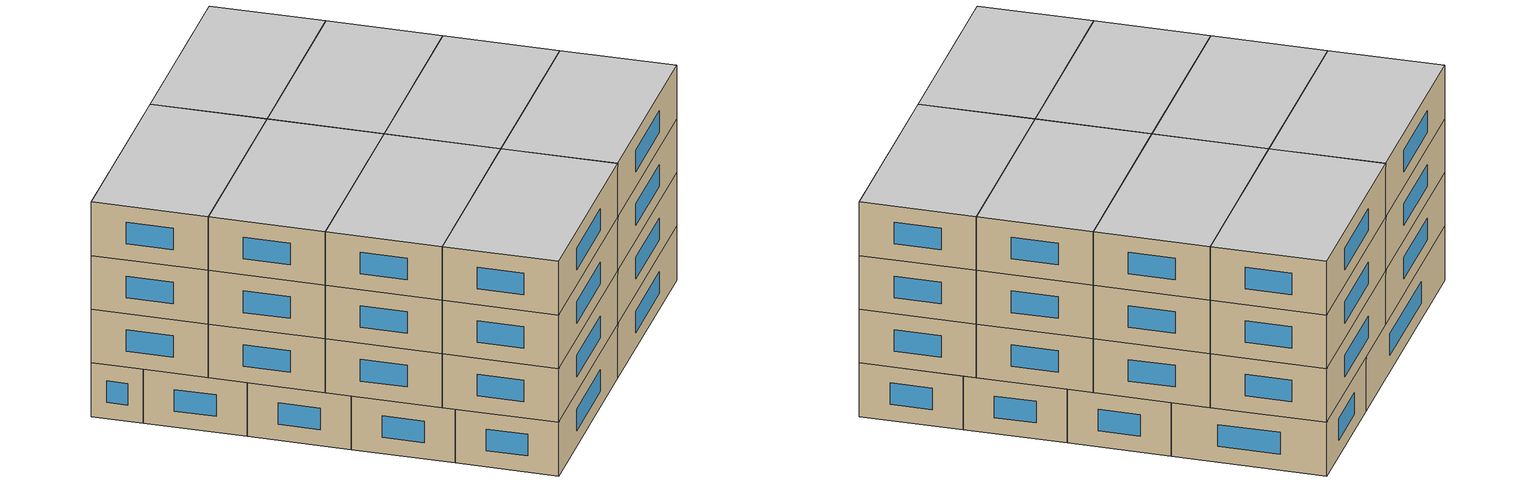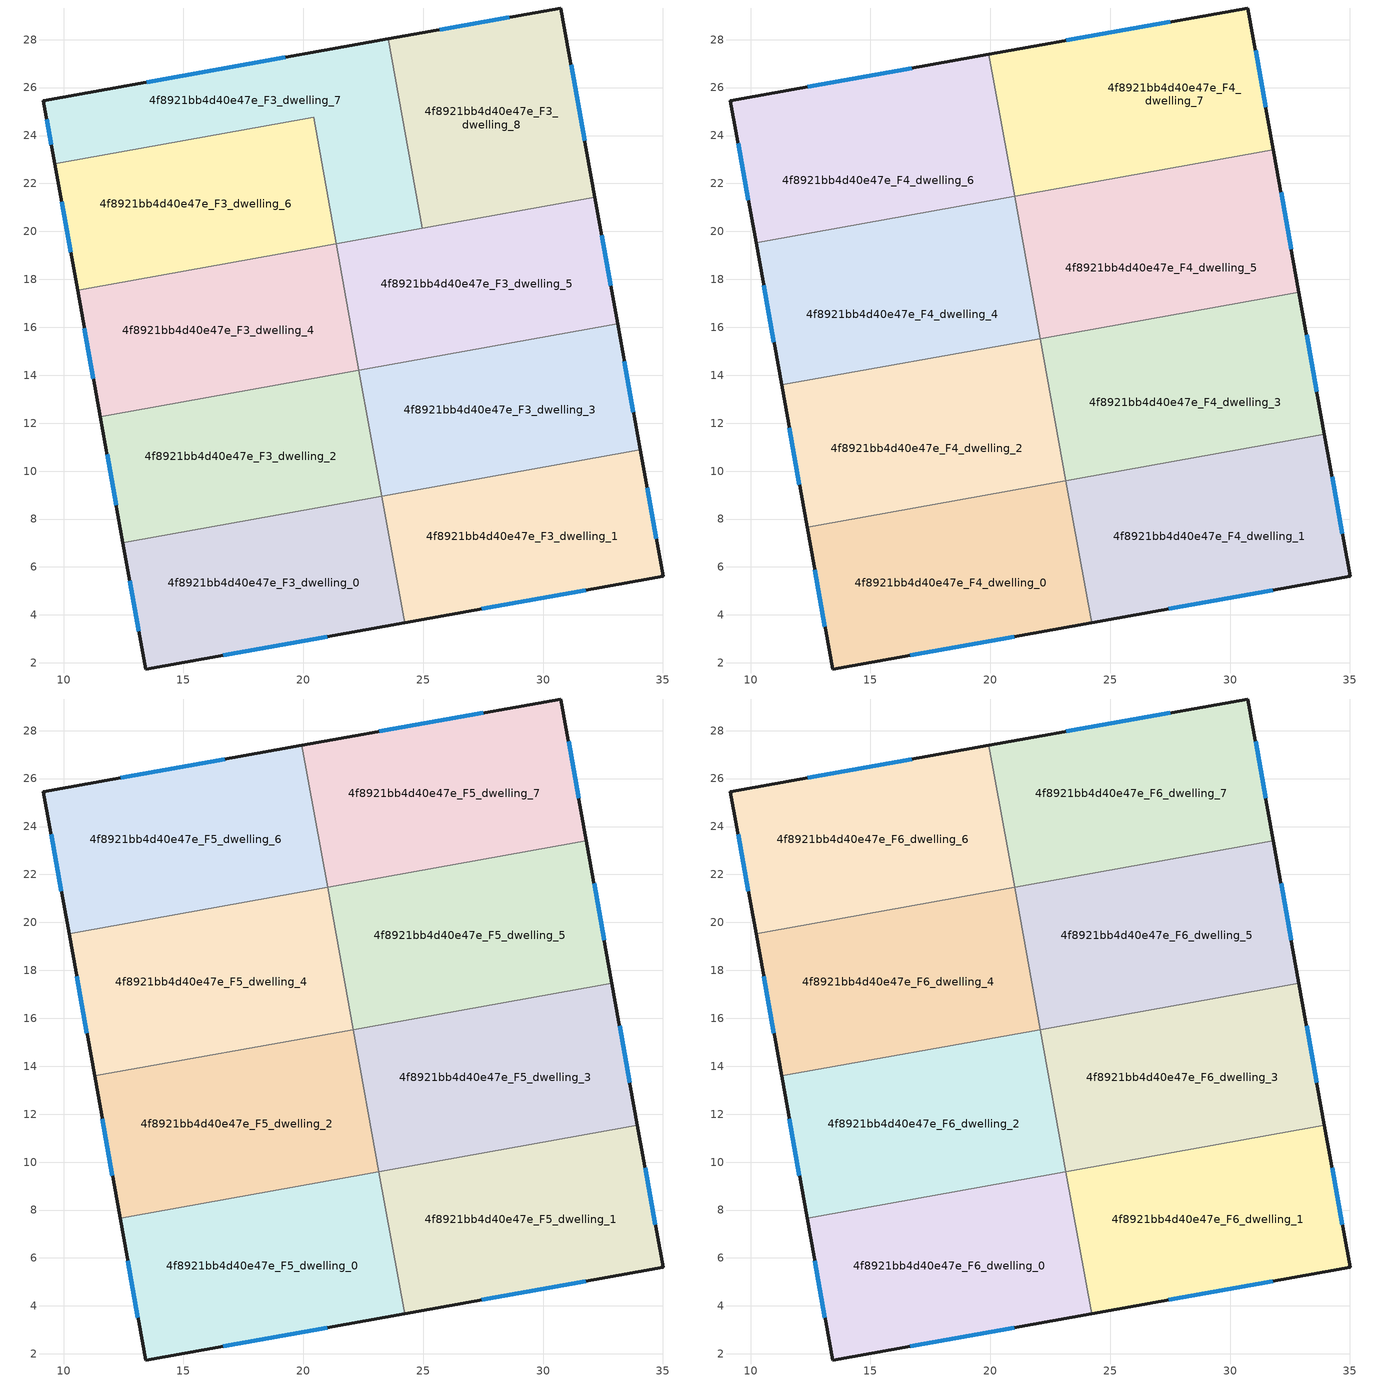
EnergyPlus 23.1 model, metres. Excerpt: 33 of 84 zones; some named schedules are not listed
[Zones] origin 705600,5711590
4f8921bb4d40e47e_F3_dwelling_0
 floor to 4f8921bb4d40e47e_F2_dwelling_0 (EU_floor_Construction): 23.28,8.95 24.22,3.68 13.42,1.75 12.48,7.01 z9
 wall outside (EU_wall_Construction): 12.48,7.01 13.42,1.75 24.22,3.68 z9:12
 wall to 4f8921bb4d40e47e_F3_dwelling_1 (EU_wall_Construction): 24.22,3.68 23.28,8.95 z9:12
 wall to 4f8921bb4d40e47e_F3_dwelling_2 (EU_wall_Construction): 23.27,8.94 12.48,7.01 z9:12
 window (EU_Window_Construction): 16.66,2.32 20.99,3.1 / 12.76,5.43 13.14,3.32 z9.9:11.1
4f8921bb4d40e47e_F3_dwelling_1
 floor to 4f8921bb4d40e47e_F2_dwelling_1 (EU_floor_Construction): 34.06,10.88 35.01,5.6 24.22,3.68 23.28,8.95 z9
 wall outside (EU_wall_Construction): 24.22,3.68 35.01,5.6 34.06,10.88 z9:12
 wall to 4f8921bb4d40e47e_F3_dwelling_3 (EU_wall_Construction): 34.06,10.88 23.28,8.95 z9:12
 window (EU_Window_Construction): 27.45,4.25 31.78,5.03 / 34.72,7.18 34.34,9.3 z9.9:11.1
4f8921bb4d40e47e_F3_dwelling_2
 floor to 4f8921bb4d40e47e_F2_dwelling_2 (EU_floor_Construction): 22.32,14.21 23.27,8.94 12.48,7.01 11.53,12.28 z9
 wall outside (EU_wall_Construction): 11.53,12.28 12.48,7.01 z9:12
 wall to 4f8921bb4d40e47e_F3_dwelling_4 (EU_wall_Construction): 22.32,14.21 11.53,12.28 z9:12
 wall to 4f8921bb4d40e47e_F3_dwelling_3 (EU_wall_Construction): 23.27,8.94 22.32,14.21 z9:12
 window (EU_Window_Construction): 11.81,10.7 12.19,8.58 z9.9:11.1
 ceiling adiabatic (EU_roof_Construction): 23.27,8.94 23.15,9.6 12.36,7.67 12.48,7.01 z12
4f8921bb4d40e47e_F3_dwelling_3
 floor to 4f8921bb4d40e47e_F2_dwelling_3 (EU_floor_Construction): 33.11,16.15 34.06,10.88 23.27,8.94 22.32,14.21 z9
 wall outside (EU_wall_Construction): 34.06,10.88 33.11,16.15 z9:12
 wall to 4f8921bb4d40e47e_F3_dwelling_5 (EU_wall_Construction): 33.11,16.15 22.32,14.21 z9:12
 window (EU_Window_Construction): 33.77,12.46 33.39,14.58 z9.9:11.1
 ceiling adiabatic (EU_roof_Construction): 34.06,10.88 33.11,16.15 22.32,14.21 23.27,8.94 z12
4f8921bb4d40e47e_F3_dwelling_4
 floor to 4f8921bb4d40e47e_F2_dwelling_4 (EU_floor_Construction): 21.37,19.49 22.32,14.21 11.53,12.28 10.58,17.55 z9
 wall outside (EU_wall_Construction): 10.58,17.55 11.53,12.28 z9:12
 wall to 4f8921bb4d40e47e_F3_dwelling_6 (EU_wall_Construction): 21.37,19.49 10.58,17.55 z9:12
 wall to 4f8921bb4d40e47e_F3_dwelling_5 (EU_wall_Construction): 22.32,14.21 21.37,19.49 z9:12
 window (EU_Window_Construction): 10.87,15.97 11.25,13.85 z9.9:11.1
 ceiling adiabatic (EU_roof_Construction): 22.08,15.53 21.37,19.48 10.58,17.55 11.29,13.59 z12
4f8921bb4d40e47e_F3_dwelling_5
 floor to 4f8921bb4d40e47e_F2_dwelling_5 (EU_floor_Construction): 32.16,21.42 33.11,16.15 22.32,14.21 21.37,19.49 z9
 wall outside (EU_wall_Construction): 33.11,16.15 32.16,21.42 z9:12
 wall to 4f8921bb4d40e47e_F3_dwelling_8 (EU_wall_Construction): 32.16,21.42 24.96,20.13 z9:12
 wall to 4f8921bb4d40e47e_F3_dwelling_7 (EU_wall_Construction): 24.96,20.13 21.37,19.49 z9:12
 window (EU_Window_Construction): 32.83,17.73 32.45,19.85 z9.9:11.1
4f8921bb4d40e47e_F3_dwelling_6
 floor to 4f8921bb4d40e47e_F2_dwelling_6 (EU_floor_Construction): 20.43,24.75 21.37,19.49 10.58,17.55 9.64,22.82 z9
 wall outside (EU_wall_Construction): 9.64,22.82 10.58,17.55 z9:12
 wall to 4f8921bb4d40e47e_F3_dwelling_7 (EU_wall_Construction): 21.37,19.49 20.43,24.75 9.64,22.82 z9:12
 window (EU_Window_Construction): 9.92,21.24 10.3,19.12 z9.9:11.1
4f8921bb4d40e47e_F3_dwelling_7
 floor to 4f8921bb4d40e47e_F2_dwelling_7 (EU_floor_Construction): 23.55,28.03 24.96,20.13 21.37,19.49 20.43,24.75 9.64,22.82 9.16,25.46 z9
 wall outside (EU_wall_Construction): 23.55,28.03 9.16,25.46 9.64,22.82 z9:12
 wall to 4f8921bb4d40e47e_F3_dwelling_8 (EU_wall_Construction): 24.96,20.13 23.55,28.03 z9:12
 window (EU_Window_Construction): 9.3,24.67 9.49,23.61 / 19.24,27.26 13.47,26.23 z9.9:11.1
4f8921bb4d40e47e_F3_dwelling_8
 floor to 4f8921bb4d40e47e_F2_dwelling_8 (EU_floor_Construction): 30.74,29.32 32.16,21.42 24.96,20.13 23.55,28.03 z9
 wall outside (EU_wall_Construction): 32.16,21.42 30.74,29.32 23.55,28.03 z9:12
 window (EU_Window_Construction): 28.59,28.93 25.7,28.42 / 31.74,23.79 31.17,26.96 z9.9:11.1
 ceiling adiabatic (EU_roof_Construction): 31.81,23.4 30.74,29.32 23.55,28.03 24.61,22.11 z12
4f8921bb4d40e47e_F4_dwelling_0
 floor to 4f8921bb4d40e47e_F3_dwelling_0 (EU_floor_Construction): 23.27,8.95 24.22,3.68 13.42,1.75 12.48,7.01 z12
 floor adiabatic (EU_floor_Construction): 23.16,9.61 23.27,8.95 12.48,7.01 13.42,1.75 12.36,7.67 z12
 wall outside (EU_wall_Construction): 12.36,7.67 13.42,1.75 24.22,3.68 z12:15
 wall to 4f8921bb4d40e47e_F4_dwelling_1 (EU_wall_Construction): 24.22,3.68 23.16,9.61 z12:15
 wall to 4f8921bb4d40e47e_F4_dwelling_2 (EU_wall_Construction): 23.15,9.6 12.36,7.67 z12:15
 window (EU_Window_Construction): 16.66,2.32 20.99,3.1 / 12.68,5.89 13.1,3.52 z12.9:14.1
4f8921bb4d40e47e_F4_dwelling_1
 floor to 4f8921bb4d40e47e_F3_dwelling_1 (EU_floor_Construction): 34.06,10.88 35.01,5.6 24.22,3.68 23.28,8.95 z12
 floor adiabatic (EU_floor_Construction): 33.94,11.54 34.06,10.88 23.27,8.95 23.16,9.61 z12
 wall outside (EU_wall_Construction): 24.22,3.68 35.01,5.6 33.94,11.54 z12:15
 wall to 4f8921bb4d40e47e_F4_dwelling_3 (EU_wall_Construction): 33.94,11.54 23.16,9.61 z12:15
 window (EU_Window_Construction): 27.45,4.25 31.78,5.03 / 34.69,7.38 34.26,9.76 z12.9:14.1
4f8921bb4d40e47e_F4_dwelling_2
 floor to 4f8921bb4d40e47e_F3_dwelling_2 (EU_floor_Construction): 22.32,14.21 23.15,9.6 12.36,7.67 11.53,12.28 z12
 floor to 4f8921bb4d40e47e_F3_dwelling_4 (EU_floor_Construction): 22.08,15.53 22.32,14.21 11.53,12.28 11.29,13.59 z12
 wall outside (EU_wall_Construction): 11.29,13.59 12.36,7.67 z12:15
 wall to 4f8921bb4d40e47e_F4_dwelling_4 (EU_wall_Construction): 22.08,15.53 11.29,13.59 z12:15
 wall to 4f8921bb4d40e47e_F4_dwelling_3 (EU_wall_Construction): 23.15,9.6 22.08,15.53 z12:15
 window (EU_Window_Construction): 11.61,11.82 12.04,9.44 z12.9:14.1
4f8921bb4d40e47e_F4_dwelling_3
 floor adiabatic (EU_floor_Construction): 33.11,16.15 33.94,11.54 23.15,9.6 22.32,14.21 z12
 floor to 4f8921bb4d40e47e_F3_dwelling_5 (EU_floor_Construction): 32.87,17.47 33.11,16.15 22.32,14.21 22.08,15.53 z12
 wall outside (EU_wall_Construction): 33.94,11.54 32.87,17.47 z12:15
 wall to 4f8921bb4d40e47e_F4_dwelling_5 (EU_wall_Construction): 32.87,17.47 22.08,15.53 z12:15
 window (EU_Window_Construction): 33.62,13.32 33.19,15.7 z12.9:14.1
4f8921bb4d40e47e_F4_dwelling_4
 floor to 4f8921bb4d40e47e_F3_dwelling_6 (EU_floor_Construction): 21.01,21.46 21.37,19.52 21.37,19.48 10.58,17.55 10.23,19.52 z12
 floor adiabatic (EU_floor_Construction): 21.37,19.48 22.08,15.53 11.29,13.59 10.58,17.55 z12
 wall outside (EU_wall_Construction): 10.23,19.52 11.29,13.59 z12:15
 wall to 4f8921bb4d40e47e_F4_dwelling_5 (EU_wall_Construction): 22.08,15.53 21.02,21.46 z12:15
 wall to 4f8921bb4d40e47e_F4_dwelling_6 (EU_wall_Construction): 21.01,21.46 10.23,19.52 z12:15
 window (EU_Window_Construction): 10.55,17.75 10.97,15.37 z12.9:14.1
4f8921bb4d40e47e_F4_dwelling_5
 floor to 4f8921bb4d40e47e_F3_dwelling_5 (EU_floor_Construction): 32.16,21.42 32.87,17.47 22.08,15.53 21.37,19.49 z12
 floor to 4f8921bb4d40e47e_F3_dwelling_7 (EU_floor_Construction): 24.61,22.11 24.96,20.13 21.37,19.49 21.02,21.46 z12
 floor to 4f8921bb4d40e47e_F3_dwelling_8 (EU_floor_Construction): 31.81,23.4 32.16,21.42 24.96,20.13 24.61,22.11 z12
 wall outside (EU_wall_Construction): 32.87,17.47 31.81,23.4 z12:15
 wall to 4f8921bb4d40e47e_F4_dwelling_7 (EU_wall_Construction): 31.81,23.4 21.02,21.46 z12:15
 window (EU_Window_Construction): 32.55,19.25 32.13,21.62 z12.9:14.1
4f8921bb4d40e47e_F4_dwelling_6
 floor to 4f8921bb4d40e47e_F3_dwelling_6 (EU_floor_Construction): 20.42,24.75 21.01,21.46 10.23,19.52 9.64,22.82 z12
 floor to 4f8921bb4d40e47e_F3_dwelling_7 (EU_floor_Construction): 19.94,27.39 20.42,24.75 9.64,22.82 9.16,25.46 z12
 wall outside (EU_wall_Construction): 19.94,27.39 9.16,25.46 10.23,19.52 z12:15
 wall to 4f8921bb4d40e47e_F4_dwelling_7 (EU_wall_Construction): 21.01,21.46 19.94,27.39 z12:15
 window (EU_Window_Construction): 16.72,26.81 12.39,26.04 / 9.48,23.68 9.91,21.3 z12.9:14.1
4f8921bb4d40e47e_F4_dwelling_7
 floor outside (EU_floor_Construction): 19.94,27.39 21.02,21.46 20.42,24.75 z12
 floor to 4f8921bb4d40e47e_F3_dwelling_7 (EU_floor_Construction): 23.55,28.03 24.61,22.11 21.02,21.46 20.42,24.75 19.94,27.39 z12
 floor adiabatic (EU_floor_Construction): 30.74,29.32 31.81,23.4 24.61,22.11 23.55,28.03 z12
 wall outside (EU_wall_Construction): 31.81,23.4 30.74,29.32 19.94,27.39 z12:15
 window (EU_Window_Construction): 27.51,28.74 23.18,27.97 / 31.49,25.17 31.06,27.55 z12.9:14.1
4f8921bb4d40e47e_F5_dwelling_0
 floor to 4f8921bb4d40e47e_F4_dwelling_0 (EU_floor_Construction): 23.16,9.61 24.22,3.68 13.42,1.75 12.36,7.67 z15
 wall outside (EU_wall_Construction): 12.36,7.67 13.42,1.75 24.22,3.68 z15:18
 wall to 4f8921bb4d40e47e_F5_dwelling_1 (EU_wall_Construction): 24.22,3.68 23.16,9.61 z15:18
 wall to 4f8921bb4d40e47e_F5_dwelling_2 (EU_wall_Construction): 23.15,9.6 12.36,7.67 z15:18
 window (EU_Window_Construction): 16.66,2.32 20.99,3.1 / 12.68,5.89 13.1,3.52 z15.9:17.1
4f8921bb4d40e47e_F5_dwelling_1
 floor to 4f8921bb4d40e47e_F4_dwelling_1 (EU_floor_Construction): 33.94,11.54 35.01,5.6 24.22,3.68 23.16,9.61 z15
 wall outside (EU_wall_Construction): 24.22,3.68 35.01,5.6 33.94,11.54 z15:18
 wall to 4f8921bb4d40e47e_F5_dwelling_3 (EU_wall_Construction): 33.94,11.54 23.16,9.61 z15:18
 window (EU_Window_Construction): 27.45,4.25 31.78,5.03 / 34.69,7.38 34.26,9.76 z15.9:17.1
4f8921bb4d40e47e_F5_dwelling_2
 floor to 4f8921bb4d40e47e_F4_dwelling_2 (EU_floor_Construction): 22.08,15.53 23.15,9.6 12.36,7.67 11.29,13.59 z15
 wall outside (EU_wall_Construction): 11.29,13.59 12.36,7.67 z15:18
 wall to 4f8921bb4d40e47e_F5_dwelling_4 (EU_wall_Construction): 22.08,15.53 11.29,13.59 z15:18
 wall to 4f8921bb4d40e47e_F5_dwelling_3 (EU_wall_Construction): 23.15,9.6 22.08,15.53 z15:18
 window (EU_Window_Construction): 11.61,11.82 12.04,9.44 z15.9:17.1
4f8921bb4d40e47e_F5_dwelling_3
 floor to 4f8921bb4d40e47e_F4_dwelling_3 (EU_floor_Construction): 32.87,17.47 33.94,11.54 23.15,9.6 22.08,15.53 z15
 wall outside (EU_wall_Construction): 33.94,11.54 32.87,17.47 z15:18
 wall to 4f8921bb4d40e47e_F5_dwelling_5 (EU_wall_Construction): 32.87,17.47 22.08,15.53 z15:18
 window (EU_Window_Construction): 33.62,13.32 33.19,15.7 z15.9:17.1
4f8921bb4d40e47e_F5_dwelling_4
 floor to 4f8921bb4d40e47e_F4_dwelling_4 (EU_floor_Construction): 21.02,21.46 22.08,15.53 11.29,13.59 10.23,19.52 z15
 wall outside (EU_wall_Construction): 10.23,19.52 11.29,13.59 z15:18
 wall to 4f8921bb4d40e47e_F5_dwelling_5 (EU_wall_Construction): 22.08,15.53 21.02,21.46 z15:18
 wall to 4f8921bb4d40e47e_F5_dwelling_6 (EU_wall_Construction): 21.01,21.46 10.23,19.52 z15:18
 window (EU_Window_Construction): 10.55,17.75 10.97,15.37 z15.9:17.1
4f8921bb4d40e47e_F5_dwelling_5
 floor to 4f8921bb4d40e47e_F4_dwelling_5 (EU_floor_Construction): 31.81,23.4 32.87,17.47 22.08,15.53 21.02,21.46 z15
 wall outside (EU_wall_Construction): 32.87,17.47 31.81,23.4 z15:18
 wall to 4f8921bb4d40e47e_F5_dwelling_7 (EU_wall_Construction): 31.81,23.4 21.02,21.46 z15:18
 window (EU_Window_Construction): 32.55,19.25 32.13,21.62 z15.9:17.1
4f8921bb4d40e47e_F5_dwelling_6
 floor to 4f8921bb4d40e47e_F4_dwelling_6 (EU_floor_Construction): 19.94,27.39 21.01,21.46 10.23,19.52 9.16,25.46 z15
 wall outside (EU_wall_Construction): 19.94,27.39 9.16,25.46 10.23,19.52 z15:18
 wall to 4f8921bb4d40e47e_F5_dwelling_7 (EU_wall_Construction): 21.01,21.46 19.94,27.39 z15:18
 window (EU_Window_Construction): 16.72,26.81 12.39,26.04 / 9.48,23.68 9.91,21.3 z15.9:17.1
4f8921bb4d40e47e_F5_dwelling_7
 floor to 4f8921bb4d40e47e_F4_dwelling_7 (EU_floor_Construction): 30.74,29.32 31.81,23.4 21.01,21.46 19.94,27.39 z15
 wall outside (EU_wall_Construction): 31.81,23.4 30.74,29.32 19.94,27.39 z15:18
 window (EU_Window_Construction): 27.51,28.74 23.18,27.97 / 31.49,25.17 31.06,27.55 z15.9:17.1
4f8921bb4d40e47e_F6_dwelling_0
 floor to 4f8921bb4d40e47e_F5_dwelling_0 (EU_floor_Construction): 23.16,9.61 24.22,3.68 13.42,1.75 12.36,7.67 z18
 wall outside (EU_wall_Construction): 12.36,7.67 13.42,1.75 24.22,3.68 z18:21
 wall to 4f8921bb4d40e47e_F6_dwelling_1 (EU_wall_Construction): 24.22,3.68 23.16,9.61 z18:21
 wall to 4f8921bb4d40e47e_F6_dwelling_2 (EU_wall_Construction): 23.15,9.6 12.36,7.67 z18:21
 window (EU_Window_Construction): 16.66,2.32 20.99,3.1 / 12.68,5.89 13.1,3.52 z18.9:20.1
 ceiling to 4f8921bb4d40e47e_F7_dwelling_0 (EU_floor_Construction): 24.22,3.68 23.16,9.61 12.36,7.67 13.42,1.75 z21
4f8921bb4d40e47e_F6_dwelling_1
 floor to 4f8921bb4d40e47e_F5_dwelling_1 (EU_floor_Construction): 33.94,11.54 35.01,5.6 24.22,3.68 23.16,9.61 z18
 wall outside (EU_wall_Construction): 24.22,3.68 35.01,5.6 33.94,11.54 z18:21
 wall to 4f8921bb4d40e47e_F6_dwelling_3 (EU_wall_Construction): 33.94,11.54 23.16,9.61 z18:21
 window (EU_Window_Construction): 27.45,4.25 31.78,5.03 / 34.69,7.38 34.26,9.76 z18.9:20.1
 ceiling to 4f8921bb4d40e47e_F7_dwelling_1 (EU_floor_Construction): 35.01,5.6 33.94,11.54 23.16,9.61 24.22,3.68 z21
4f8921bb4d40e47e_F6_dwelling_2
 floor to 4f8921bb4d40e47e_F5_dwelling_2 (EU_floor_Construction): 22.08,15.53 23.15,9.6 12.36,7.67 11.29,13.59 z18
 wall outside (EU_wall_Construction): 11.29,13.59 12.36,7.67 z18:21
 wall to 4f8921bb4d40e47e_F6_dwelling_4 (EU_wall_Construction): 22.08,15.53 11.29,13.59 z18:21
 wall to 4f8921bb4d40e47e_F6_dwelling_3 (EU_wall_Construction): 23.15,9.6 22.08,15.53 z18:21
 window (EU_Window_Construction): 11.61,11.82 12.04,9.44 z18.9:20.1
 ceiling to 4f8921bb4d40e47e_F7_dwelling_2 (EU_floor_Construction): 23.15,9.6 22.08,15.53 11.29,13.59 12.36,7.67 z21
4f8921bb4d40e47e_F6_dwelling_3
 floor to 4f8921bb4d40e47e_F5_dwelling_3 (EU_floor_Construction): 32.87,17.47 33.94,11.54 23.15,9.6 22.08,15.53 z18
 wall outside (EU_wall_Construction): 33.94,11.54 32.87,17.47 z18:21
 wall to 4f8921bb4d40e47e_F6_dwelling_5 (EU_wall_Construction): 32.87,17.47 22.08,15.53 z18:21
 window (EU_Window_Construction): 33.62,13.32 33.19,15.7 z18.9:20.1
 ceiling to 4f8921bb4d40e47e_F7_dwelling_3 (EU_floor_Construction): 33.94,11.54 32.87,17.47 22.08,15.53 23.15,9.6 z21
4f8921bb4d40e47e_F6_dwelling_4
 floor to 4f8921bb4d40e47e_F5_dwelling_4 (EU_floor_Construction): 21.02,21.46 22.08,15.53 11.29,13.59 10.23,19.52 z18
 wall outside (EU_wall_Construction): 10.23,19.52 11.29,13.59 z18:21
 wall to 4f8921bb4d40e47e_F6_dwelling_5 (EU_wall_Construction): 22.08,15.53 21.02,21.46 z18:21
 wall to 4f8921bb4d40e47e_F6_dwelling_6 (EU_wall_Construction): 21.01,21.46 10.23,19.52 z18:21
 window (EU_Window_Construction): 10.55,17.75 10.97,15.37 z18.9:20.1
 ceiling to 4f8921bb4d40e47e_F7_dwelling_4 (EU_floor_Construction): 22.08,15.53 21.02,21.46 10.23,19.52 11.29,13.59 z21
4f8921bb4d40e47e_F6_dwelling_5
 floor to 4f8921bb4d40e47e_F5_dwelling_5 (EU_floor_Construction): 31.81,23.4 32.87,17.47 22.08,15.53 21.02,21.46 z18
 wall outside (EU_wall_Construction): 32.87,17.47 31.81,23.4 z18:21
 wall to 4f8921bb4d40e47e_F6_dwelling_7 (EU_wall_Construction): 31.81,23.4 21.02,21.46 z18:21
 window (EU_Window_Construction): 32.55,19.25 32.13,21.62 z18.9:20.1
 ceiling to 4f8921bb4d40e47e_F7_dwelling_5 (EU_floor_Construction): 32.87,17.47 31.81,23.4 21.02,21.46 22.08,15.53 z21
4f8921bb4d40e47e_F6_dwelling_6
 floor to 4f8921bb4d40e47e_F5_dwelling_6 (EU_floor_Construction): 19.94,27.39 21.01,21.46 10.23,19.52 9.16,25.46 z18
 wall outside (EU_wall_Construction): 19.94,27.39 9.16,25.46 10.23,19.52 z18:21
 wall to 4f8921bb4d40e47e_F6_dwelling_7 (EU_wall_Construction): 21.01,21.46 19.94,27.39 z18:21
 window (EU_Window_Construction): 16.72,26.81 12.39,26.04 / 9.48,23.68 9.91,21.3 z18.9:20.1
 ceiling to 4f8921bb4d40e47e_F7_dwelling_6 (EU_floor_Construction): 21.01,21.46 19.94,27.39 9.16,25.46 10.23,19.52 z21
4f8921bb4d40e47e_F6_dwelling_7
 floor to 4f8921bb4d40e47e_F5_dwelling_7 (EU_floor_Construction): 30.74,29.32 31.81,23.4 21.01,21.46 19.94,27.39 z18
 wall outside (EU_wall_Construction): 31.81,23.4 30.74,29.32 19.94,27.39 z18:21
 window (EU_Window_Construction): 27.51,28.74 23.18,27.97 / 31.49,25.17 31.06,27.55 z18.9:20.1
 ceiling to 4f8921bb4d40e47e_F7_dwelling_7 (EU_floor_Construction): 31.81,23.4 30.74,29.32 19.94,27.39 21.01,21.46 z21
[Building]
EU S2 Campaign: North Axis=0; Terrain=City; Solar Distribution=FullExterior
[Site:Location]
London: Latitude=51.5; Longitude=-0.5; Time Zone=0; Elevation=25
[SizingPeriod:WeatherFileDays]
AnnualSizingPeriod: Begin Month=1; Begin Day of Month=1; End Month=12; End Day of Month=31; Day of Week for Start Day=Monday; Use Weather File Daylight Saving Period=No; Use Weather File Rain and Snow Indicators=No
[MATERIAL]
EU_InternalMass_Material: Roughness=MediumRough; Thickness=0.1; Conductivity=1; Density=1800; Specific Heat=900; Thermal Absorptance=0.9; Solar Absorptance=0.7; Visible Absorptance=0.7
[MATERIAL:NOMASS] Roughness=MediumRough; Thermal Absorptance=0.9; Solar Absorptance=0.7; Visible Absorptance=0.7
Name | Thermal Resistance
EU_wall_NoMass | 1.04674
EU_roof_NoMass | 4.32442
EU_floor_NoMass | 2.04616
[WINDOWMATERIAL:SIMPLEGLAZINGSYSTEM]
EU_Window_SimpleGlazing: UFactor=4.25843; Solar Heat Gain Coefficient=0.85; Visible Transmittance=0.85
[CONSTRUCTION]
EU_wall_Construction: EU_wall_NoMass
EU_roof_Construction: EU_roof_NoMass
EU_floor_Construction: EU_floor_NoMass
EU_Window_Construction: EU_Window_SimpleGlazing
EU_InternalMass_Construction: EU_InternalMass_Material
[ZONE] Type=1; Multiplier=1; Ceiling Height=autocalculate; Floor Area=autocalculate; Part of Total Floor Area=Yes
Name | Volume
4f8921bb4d40e47e_F3_dwelling_0; 4f8921bb4d40e47e_F3_dwelling_1; 4f8921bb4d40e47e_F3_dwelling_7 | 176.094
4f8921bb4d40e47e_F4_dwelling_0; 4f8921bb4d40e47e_F5_dwelling_0; 4f8921bb4d40e47e_F6_dwelling_0; 4f8921bb4d40e47e_F4_dwelling_7; 4f8921bb4d40e47e_F5_dwelling_7; 4f8921bb4d40e47e_F6_dwelling_7 | 198.12
4f8921bb4d40e47e_F4_dwelling_1; 4f8921bb4d40e47e_F5_dwelling_1; 4f8921bb4d40e47e_F6_dwelling_1 | 198.117
4f8921bb4d40e47e_F3_dwelling_2 | 176.082
4f8921bb4d40e47e_F4_dwelling_2; 4f8921bb4d40e47e_F5_dwelling_2; 4f8921bb4d40e47e_F6_dwelling_2 | 198.125
4f8921bb4d40e47e_F3_dwelling_3; 4f8921bb4d40e47e_F3_dwelling_6 | 176.098
4f8921bb4d40e47e_F4_dwelling_3; 4f8921bb4d40e47e_F5_dwelling_3; 4f8921bb4d40e47e_F6_dwelling_3 | 198.112
4f8921bb4d40e47e_F3_dwelling_4 | 176.131
4f8921bb4d40e47e_F4_dwelling_4; 4f8921bb4d40e47e_F5_dwelling_4; 4f8921bb4d40e47e_F6_dwelling_4; 4f8921bb4d40e47e_F4_dwelling_5; 4f8921bb4d40e47e_F5_dwelling_5; 4f8921bb4d40e47e_F6_dwelling_5 | 198.098
4f8921bb4d40e47e_F3_dwelling_5 | 176.113
4f8921bb4d40e47e_F4_dwelling_6; 4f8921bb4d40e47e_F5_dwelling_6; 4f8921bb4d40e47e_F6_dwelling_6 | 198.116
4f8921bb4d40e47e_F3_dwelling_8 | 176.086
[INTERNALMASS] Construction=EU_InternalMass_Construction
Name | Zone or ZoneList | Surface Area
4f8921bb4d40e47e_F3_dwelling_0_EU_InternalMass | 4f8921bb4d40e47e_F3_dwelling_0 | 58.6992
4f8921bb4d40e47e_F3_dwelling_1_EU_InternalMass | 4f8921bb4d40e47e_F3_dwelling_1 | 58.6976
4f8921bb4d40e47e_F3_dwelling_2_EU_InternalMass | 4f8921bb4d40e47e_F3_dwelling_2 | 58.6947
4f8921bb4d40e47e_F3_dwelling_3_EU_InternalMass | 4f8921bb4d40e47e_F3_dwelling_3 | 58.6982
4f8921bb4d40e47e_F3_dwelling_4_EU_InternalMass | 4f8921bb4d40e47e_F3_dwelling_4 | 58.7114
4f8921bb4d40e47e_F3_dwelling_5_EU_InternalMass | 4f8921bb4d40e47e_F3_dwelling_5 | 58.7036
4f8921bb4d40e47e_F3_dwelling_6_EU_InternalMass | 4f8921bb4d40e47e_F3_dwelling_6 | 58.7009
4f8921bb4d40e47e_F3_dwelling_7_EU_InternalMass | 4f8921bb4d40e47e_F3_dwelling_7 | 58.6979
4f8921bb4d40e47e_F3_dwelling_8_EU_InternalMass | 4f8921bb4d40e47e_F3_dwelling_8 | 58.6944
4f8921bb4d40e47e_F4_dwelling_0_EU_InternalMass | 4f8921bb4d40e47e_F4_dwelling_0 | 66.0397
4f8921bb4d40e47e_F4_dwelling_1_EU_InternalMass | 4f8921bb4d40e47e_F4_dwelling_1 | 66.0402
4f8921bb4d40e47e_F4_dwelling_2_EU_InternalMass | 4f8921bb4d40e47e_F4_dwelling_2 | 66.0406
4f8921bb4d40e47e_F4_dwelling_3_EU_InternalMass | 4f8921bb4d40e47e_F4_dwelling_3 | 66.0357
4f8921bb4d40e47e_F4_dwelling_4_EU_InternalMass | 4f8921bb4d40e47e_F4_dwelling_4 | 66.0321
4f8921bb4d40e47e_F4_dwelling_5_EU_InternalMass | 4f8921bb4d40e47e_F4_dwelling_5 | 66.0315
4f8921bb4d40e47e_F4_dwelling_6_EU_InternalMass | 4f8921bb4d40e47e_F4_dwelling_6 | 66.0402
4f8921bb4d40e47e_F4_dwelling_7_EU_InternalMass | 4f8921bb4d40e47e_F4_dwelling_7 | 66.0397
4f8921bb4d40e47e_F5_dwelling_0_EU_InternalMass | 4f8921bb4d40e47e_F5_dwelling_0 | 66.0397
4f8921bb4d40e47e_F5_dwelling_1_EU_InternalMass | 4f8921bb4d40e47e_F5_dwelling_1 | 66.0402
4f8921bb4d40e47e_F5_dwelling_2_EU_InternalMass | 4f8921bb4d40e47e_F5_dwelling_2 | 66.0406
4f8921bb4d40e47e_F5_dwelling_3_EU_InternalMass | 4f8921bb4d40e47e_F5_dwelling_3 | 66.0357
4f8921bb4d40e47e_F5_dwelling_4_EU_InternalMass | 4f8921bb4d40e47e_F5_dwelling_4 | 66.0321
4f8921bb4d40e47e_F5_dwelling_5_EU_InternalMass | 4f8921bb4d40e47e_F5_dwelling_5 | 66.0315
4f8921bb4d40e47e_F5_dwelling_6_EU_InternalMass | 4f8921bb4d40e47e_F5_dwelling_6 | 66.0402
4f8921bb4d40e47e_F5_dwelling_7_EU_InternalMass | 4f8921bb4d40e47e_F5_dwelling_7 | 66.0397
4f8921bb4d40e47e_F6_dwelling_0_EU_InternalMass | 4f8921bb4d40e47e_F6_dwelling_0 | 66.0397
4f8921bb4d40e47e_F6_dwelling_1_EU_InternalMass | 4f8921bb4d40e47e_F6_dwelling_1 | 66.0402
4f8921bb4d40e47e_F6_dwelling_2_EU_InternalMass | 4f8921bb4d40e47e_F6_dwelling_2 | 66.0406
4f8921bb4d40e47e_F6_dwelling_3_EU_InternalMass | 4f8921bb4d40e47e_F6_dwelling_3 | 66.0357
4f8921bb4d40e47e_F6_dwelling_4_EU_InternalMass | 4f8921bb4d40e47e_F6_dwelling_4 | 66.0321
4f8921bb4d40e47e_F6_dwelling_5_EU_InternalMass | 4f8921bb4d40e47e_F6_dwelling_5 | 66.0315
4f8921bb4d40e47e_F6_dwelling_6_EU_InternalMass | 4f8921bb4d40e47e_F6_dwelling_6 | 66.0402
4f8921bb4d40e47e_F6_dwelling_7_EU_InternalMass | 4f8921bb4d40e47e_F6_dwelling_7 | 66.0397
[OTHEREQUIPMENT] Fuel Type=Electricity; Design Level Calculation Method=Watts/Area; Power per Zone Floor Area=1; Fraction Latent=0; Fraction Radiant=0; Fraction Lost=0; Carbon Dioxide Generation Rate=0; EndUse Subcategory=EU_Step8_InternalGains
Name | Zone or ZoneList or Space or SpaceList | Schedule
EU_Step8_InternalGain_4f8921bb4d40e47e_F3_dwelling_0_f000 | 4f8921bb4d40e47e_F3_dwelling_0 | EU_Step8_GainSchedule_4f8921bb4d40e47e_F3_dwelling_0_f000
EU_Step8_InternalGain_4f8921bb4d40e47e_F3_dwelling_1_f000 | 4f8921bb4d40e47e_F3_dwelling_1 | EU_Step8_GainSchedule_4f8921bb4d40e47e_F3_dwelling_1_f000
EU_Step8_InternalGain_4f8921bb4d40e47e_F3_dwelling_2_f000 | 4f8921bb4d40e47e_F3_dwelling_2 | EU_Step8_GainSchedule_4f8921bb4d40e47e_F3_dwelling_2_f000
EU_Step8_InternalGain_4f8921bb4d40e47e_F3_dwelling_3_f000 | 4f8921bb4d40e47e_F3_dwelling_3 | EU_Step8_GainSchedule_4f8921bb4d40e47e_F3_dwelling_3_f000
EU_Step8_InternalGain_4f8921bb4d40e47e_F3_dwelling_4_f000 | 4f8921bb4d40e47e_F3_dwelling_4 | EU_Step8_GainSchedule_4f8921bb4d40e47e_F3_dwelling_4_f000
EU_Step8_InternalGain_4f8921bb4d40e47e_F3_dwelling_5_f000 | 4f8921bb4d40e47e_F3_dwelling_5 | EU_Step8_GainSchedule_4f8921bb4d40e47e_F3_dwelling_5_f000
EU_Step8_InternalGain_4f8921bb4d40e47e_F3_dwelling_6_f000 | 4f8921bb4d40e47e_F3_dwelling_6 | EU_Step8_GainSchedule_4f8921bb4d40e47e_F3_dwelling_6_f000
EU_Step8_InternalGain_4f8921bb4d40e47e_F3_dwelling_7_f000 | 4f8921bb4d40e47e_F3_dwelling_7 | EU_Step8_GainSchedule_4f8921bb4d40e47e_F3_dwelling_7_f000
EU_Step8_InternalGain_4f8921bb4d40e47e_F3_dwelling_8_f000 | 4f8921bb4d40e47e_F3_dwelling_8 | EU_Step8_GainSchedule_4f8921bb4d40e47e_F3_dwelling_8_f000
EU_Step8_InternalGain_4f8921bb4d40e47e_F4_dwelling_0_f000 | 4f8921bb4d40e47e_F4_dwelling_0 | EU_Step8_GainSchedule_4f8921bb4d40e47e_F4_dwelling_0_f000
EU_Step8_InternalGain_4f8921bb4d40e47e_F4_dwelling_1_f000 | 4f8921bb4d40e47e_F4_dwelling_1 | EU_Step8_GainSchedule_4f8921bb4d40e47e_F4_dwelling_1_f000
EU_Step8_InternalGain_4f8921bb4d40e47e_F4_dwelling_2_f000 | 4f8921bb4d40e47e_F4_dwelling_2 | EU_Step8_GainSchedule_4f8921bb4d40e47e_F4_dwelling_2_f000
EU_Step8_InternalGain_4f8921bb4d40e47e_F4_dwelling_3_f000 | 4f8921bb4d40e47e_F4_dwelling_3 | EU_Step8_GainSchedule_4f8921bb4d40e47e_F4_dwelling_3_f000
EU_Step8_InternalGain_4f8921bb4d40e47e_F4_dwelling_4_f000 | 4f8921bb4d40e47e_F4_dwelling_4 | EU_Step8_GainSchedule_4f8921bb4d40e47e_F4_dwelling_4_f000
EU_Step8_InternalGain_4f8921bb4d40e47e_F4_dwelling_5_f000 | 4f8921bb4d40e47e_F4_dwelling_5 | EU_Step8_GainSchedule_4f8921bb4d40e47e_F4_dwelling_5_f000
EU_Step8_InternalGain_4f8921bb4d40e47e_F4_dwelling_6_f000 | 4f8921bb4d40e47e_F4_dwelling_6 | EU_Step8_GainSchedule_4f8921bb4d40e47e_F4_dwelling_6_f000
EU_Step8_InternalGain_4f8921bb4d40e47e_F4_dwelling_7_f000 | 4f8921bb4d40e47e_F4_dwelling_7 | EU_Step8_GainSchedule_4f8921bb4d40e47e_F4_dwelling_7_f000
EU_Step8_InternalGain_4f8921bb4d40e47e_F5_dwelling_0_f000 | 4f8921bb4d40e47e_F5_dwelling_0 | EU_Step8_GainSchedule_4f8921bb4d40e47e_F5_dwelling_0_f000
EU_Step8_InternalGain_4f8921bb4d40e47e_F5_dwelling_1_f000 | 4f8921bb4d40e47e_F5_dwelling_1 | EU_Step8_GainSchedule_4f8921bb4d40e47e_F5_dwelling_1_f000
EU_Step8_InternalGain_4f8921bb4d40e47e_F5_dwelling_2_f000 | 4f8921bb4d40e47e_F5_dwelling_2 | EU_Step8_GainSchedule_4f8921bb4d40e47e_F5_dwelling_2_f000
EU_Step8_InternalGain_4f8921bb4d40e47e_F5_dwelling_3_f000 | 4f8921bb4d40e47e_F5_dwelling_3 | EU_Step8_GainSchedule_4f8921bb4d40e47e_F5_dwelling_3_f000
EU_Step8_InternalGain_4f8921bb4d40e47e_F5_dwelling_4_f000 | 4f8921bb4d40e47e_F5_dwelling_4 | EU_Step8_GainSchedule_4f8921bb4d40e47e_F5_dwelling_4_f000
EU_Step8_InternalGain_4f8921bb4d40e47e_F5_dwelling_5_f000 | 4f8921bb4d40e47e_F5_dwelling_5 | EU_Step8_GainSchedule_4f8921bb4d40e47e_F5_dwelling_5_f000
EU_Step8_InternalGain_4f8921bb4d40e47e_F5_dwelling_6_f000 | 4f8921bb4d40e47e_F5_dwelling_6 | EU_Step8_GainSchedule_4f8921bb4d40e47e_F5_dwelling_6_f000
EU_Step8_InternalGain_4f8921bb4d40e47e_F5_dwelling_7_f000 | 4f8921bb4d40e47e_F5_dwelling_7 | EU_Step8_GainSchedule_4f8921bb4d40e47e_F5_dwelling_7_f000
EU_Step8_InternalGain_4f8921bb4d40e47e_F6_dwelling_0_f000 | 4f8921bb4d40e47e_F6_dwelling_0 | EU_Step8_GainSchedule_4f8921bb4d40e47e_F6_dwelling_0_f000
EU_Step8_InternalGain_4f8921bb4d40e47e_F6_dwelling_1_f000 | 4f8921bb4d40e47e_F6_dwelling_1 | EU_Step8_GainSchedule_4f8921bb4d40e47e_F6_dwelling_1_f000
EU_Step8_InternalGain_4f8921bb4d40e47e_F6_dwelling_2_f000 | 4f8921bb4d40e47e_F6_dwelling_2 | EU_Step8_GainSchedule_4f8921bb4d40e47e_F6_dwelling_2_f000
EU_Step8_InternalGain_4f8921bb4d40e47e_F6_dwelling_3_f000 | 4f8921bb4d40e47e_F6_dwelling_3 | EU_Step8_GainSchedule_4f8921bb4d40e47e_F6_dwelling_3_f000
EU_Step8_InternalGain_4f8921bb4d40e47e_F6_dwelling_4_f000 | 4f8921bb4d40e47e_F6_dwelling_4 | EU_Step8_GainSchedule_4f8921bb4d40e47e_F6_dwelling_4_f000
EU_Step8_InternalGain_4f8921bb4d40e47e_F6_dwelling_5_f000 | 4f8921bb4d40e47e_F6_dwelling_5 | EU_Step8_GainSchedule_4f8921bb4d40e47e_F6_dwelling_5_f000
EU_Step8_InternalGain_4f8921bb4d40e47e_F6_dwelling_6_f000 | 4f8921bb4d40e47e_F6_dwelling_6 | EU_Step8_GainSchedule_4f8921bb4d40e47e_F6_dwelling_6_f000
EU_Step8_InternalGain_4f8921bb4d40e47e_F6_dwelling_7_f000 | 4f8921bb4d40e47e_F6_dwelling_7 | EU_Step8_GainSchedule_4f8921bb4d40e47e_F6_dwelling_7_f000
[ZONEVENTILATION:DESIGNFLOWRATE] Schedule=EU_AlwaysOn; Design Flow Rate Calculation Method=AirChanges/Hour; Air Changes per Hour=0.488719; Ventilation Type=Natural; Fan Pressure Rise=0; Fan Total Efficiency=1; Constant Term Coefficient=1; Temperature Term Coefficient=0; Velocity Term Coefficient=0; Velocity Squared Term Coefficient=0; Minimum Indoor Temperature=-100; Maximum Indoor Temperature=100; Delta Temperature=-100; Minimum Outdoor Temperature=-100; Maximum Outdoor Temperature=100; Maximum Wind Speed=40
Name | Zone or ZoneList or Space or SpaceList
EU_ConstantAir_4f8921bb4d40e47e_F3_dwelling_0 | 4f8921bb4d40e47e_F3_dwelling_0
EU_ConstantAir_4f8921bb4d40e47e_F3_dwelling_1 | 4f8921bb4d40e47e_F3_dwelling_1
EU_ConstantAir_4f8921bb4d40e47e_F3_dwelling_2 | 4f8921bb4d40e47e_F3_dwelling_2
EU_ConstantAir_4f8921bb4d40e47e_F3_dwelling_3 | 4f8921bb4d40e47e_F3_dwelling_3
EU_ConstantAir_4f8921bb4d40e47e_F3_dwelling_4 | 4f8921bb4d40e47e_F3_dwelling_4
EU_ConstantAir_4f8921bb4d40e47e_F3_dwelling_5 | 4f8921bb4d40e47e_F3_dwelling_5
EU_ConstantAir_4f8921bb4d40e47e_F3_dwelling_6 | 4f8921bb4d40e47e_F3_dwelling_6
EU_ConstantAir_4f8921bb4d40e47e_F3_dwelling_7 | 4f8921bb4d40e47e_F3_dwelling_7
EU_ConstantAir_4f8921bb4d40e47e_F3_dwelling_8 | 4f8921bb4d40e47e_F3_dwelling_8
EU_ConstantAir_4f8921bb4d40e47e_F4_dwelling_0 | 4f8921bb4d40e47e_F4_dwelling_0
EU_ConstantAir_4f8921bb4d40e47e_F4_dwelling_1 | 4f8921bb4d40e47e_F4_dwelling_1
EU_ConstantAir_4f8921bb4d40e47e_F4_dwelling_2 | 4f8921bb4d40e47e_F4_dwelling_2
EU_ConstantAir_4f8921bb4d40e47e_F4_dwelling_3 | 4f8921bb4d40e47e_F4_dwelling_3
EU_ConstantAir_4f8921bb4d40e47e_F4_dwelling_4 | 4f8921bb4d40e47e_F4_dwelling_4
EU_ConstantAir_4f8921bb4d40e47e_F4_dwelling_5 | 4f8921bb4d40e47e_F4_dwelling_5
EU_ConstantAir_4f8921bb4d40e47e_F4_dwelling_6 | 4f8921bb4d40e47e_F4_dwelling_6
EU_ConstantAir_4f8921bb4d40e47e_F4_dwelling_7 | 4f8921bb4d40e47e_F4_dwelling_7
EU_ConstantAir_4f8921bb4d40e47e_F5_dwelling_0 | 4f8921bb4d40e47e_F5_dwelling_0
EU_ConstantAir_4f8921bb4d40e47e_F5_dwelling_1 | 4f8921bb4d40e47e_F5_dwelling_1
EU_ConstantAir_4f8921bb4d40e47e_F5_dwelling_2 | 4f8921bb4d40e47e_F5_dwelling_2
EU_ConstantAir_4f8921bb4d40e47e_F5_dwelling_3 | 4f8921bb4d40e47e_F5_dwelling_3
EU_ConstantAir_4f8921bb4d40e47e_F5_dwelling_4 | 4f8921bb4d40e47e_F5_dwelling_4
EU_ConstantAir_4f8921bb4d40e47e_F5_dwelling_5 | 4f8921bb4d40e47e_F5_dwelling_5
EU_ConstantAir_4f8921bb4d40e47e_F5_dwelling_6 | 4f8921bb4d40e47e_F5_dwelling_6
EU_ConstantAir_4f8921bb4d40e47e_F5_dwelling_7 | 4f8921bb4d40e47e_F5_dwelling_7
EU_ConstantAir_4f8921bb4d40e47e_F6_dwelling_0 | 4f8921bb4d40e47e_F6_dwelling_0
EU_ConstantAir_4f8921bb4d40e47e_F6_dwelling_1 | 4f8921bb4d40e47e_F6_dwelling_1
EU_ConstantAir_4f8921bb4d40e47e_F6_dwelling_2 | 4f8921bb4d40e47e_F6_dwelling_2
EU_ConstantAir_4f8921bb4d40e47e_F6_dwelling_3 | 4f8921bb4d40e47e_F6_dwelling_3
EU_ConstantAir_4f8921bb4d40e47e_F6_dwelling_4 | 4f8921bb4d40e47e_F6_dwelling_4
EU_ConstantAir_4f8921bb4d40e47e_F6_dwelling_5 | 4f8921bb4d40e47e_F6_dwelling_5
EU_ConstantAir_4f8921bb4d40e47e_F6_dwelling_6 | 4f8921bb4d40e47e_F6_dwelling_6
EU_ConstantAir_4f8921bb4d40e47e_F6_dwelling_7 | 4f8921bb4d40e47e_F6_dwelling_7
[HVACTEMPLATE:ZONE:IDEALLOADSAIRSYSTEM] System Availability Schedule=EU_AlwaysOn; Maximum Heating Supply Air Temperature=50; Minimum Cooling Supply Air Temperature=13; Maximum Heating Supply Air Humidity Ratio=0.0156; Minimum Cooling Supply Air Humidity Ratio=0.0077; Heating Limit=NoLimit; Cooling Limit=NoLimit; Heating Availability Schedule=EU_AlwaysOn; Cooling Availability Schedule=EU_CoolingOff; Dehumidification Control Type=ConstantSensibleHeatRatio; Cooling Sensible Heat Ratio=0.7; Dehumidification Setpoint=60; Humidification Control Type=None; Humidification Setpoint=30; Outdoor Air Method=None; Outdoor Air Flow Rate per Person=0.00944; Outdoor Air Flow Rate per Zone Floor Area=0; Outdoor Air Flow Rate per Zone=0; Demand Controlled Ventilation Type=None; Outdoor Air Economizer Type=NoEconomizer; Heat Recovery Type=None; Sensible Heat Recovery Effectiveness=0.7; Latent Heat Recovery Effectiveness=0.65
Name | Template Thermostat
4f8921bb4d40e47e_F3_dwelling_0 | EU_HeatOnly_4f8921bb4d40e47e_F3_dwelling_0
4f8921bb4d40e47e_F3_dwelling_1 | EU_HeatOnly_4f8921bb4d40e47e_F3_dwelling_1
4f8921bb4d40e47e_F3_dwelling_2 | EU_HeatOnly_4f8921bb4d40e47e_F3_dwelling_2
4f8921bb4d40e47e_F3_dwelling_3 | EU_HeatOnly_4f8921bb4d40e47e_F3_dwelling_3
4f8921bb4d40e47e_F3_dwelling_4 | EU_HeatOnly_4f8921bb4d40e47e_F3_dwelling_4
4f8921bb4d40e47e_F3_dwelling_5 | EU_HeatOnly_4f8921bb4d40e47e_F3_dwelling_5
4f8921bb4d40e47e_F3_dwelling_6 | EU_HeatOnly_4f8921bb4d40e47e_F3_dwelling_6
4f8921bb4d40e47e_F3_dwelling_7 | EU_HeatOnly_4f8921bb4d40e47e_F3_dwelling_7
4f8921bb4d40e47e_F3_dwelling_8 | EU_HeatOnly_4f8921bb4d40e47e_F3_dwelling_8
4f8921bb4d40e47e_F4_dwelling_0 | EU_HeatOnly_4f8921bb4d40e47e_F4_dwelling_0
4f8921bb4d40e47e_F4_dwelling_1 | EU_HeatOnly_4f8921bb4d40e47e_F4_dwelling_1
4f8921bb4d40e47e_F4_dwelling_2 | EU_HeatOnly_4f8921bb4d40e47e_F4_dwelling_2
4f8921bb4d40e47e_F4_dwelling_3 | EU_HeatOnly_4f8921bb4d40e47e_F4_dwelling_3
4f8921bb4d40e47e_F4_dwelling_4 | EU_HeatOnly_4f8921bb4d40e47e_F4_dwelling_4
4f8921bb4d40e47e_F4_dwelling_5 | EU_HeatOnly_4f8921bb4d40e47e_F4_dwelling_5
4f8921bb4d40e47e_F4_dwelling_6 | EU_HeatOnly_4f8921bb4d40e47e_F4_dwelling_6
4f8921bb4d40e47e_F4_dwelling_7 | EU_HeatOnly_4f8921bb4d40e47e_F4_dwelling_7
4f8921bb4d40e47e_F5_dwelling_0 | EU_HeatOnly_4f8921bb4d40e47e_F5_dwelling_0
4f8921bb4d40e47e_F5_dwelling_1 | EU_HeatOnly_4f8921bb4d40e47e_F5_dwelling_1
4f8921bb4d40e47e_F5_dwelling_2 | EU_HeatOnly_4f8921bb4d40e47e_F5_dwelling_2
4f8921bb4d40e47e_F5_dwelling_3 | EU_HeatOnly_4f8921bb4d40e47e_F5_dwelling_3
4f8921bb4d40e47e_F5_dwelling_4 | EU_HeatOnly_4f8921bb4d40e47e_F5_dwelling_4
4f8921bb4d40e47e_F5_dwelling_5 | EU_HeatOnly_4f8921bb4d40e47e_F5_dwelling_5
4f8921bb4d40e47e_F5_dwelling_6 | EU_HeatOnly_4f8921bb4d40e47e_F5_dwelling_6
4f8921bb4d40e47e_F5_dwelling_7 | EU_HeatOnly_4f8921bb4d40e47e_F5_dwelling_7
4f8921bb4d40e47e_F6_dwelling_0 | EU_HeatOnly_4f8921bb4d40e47e_F6_dwelling_0
4f8921bb4d40e47e_F6_dwelling_1 | EU_HeatOnly_4f8921bb4d40e47e_F6_dwelling_1
4f8921bb4d40e47e_F6_dwelling_2 | EU_HeatOnly_4f8921bb4d40e47e_F6_dwelling_2
4f8921bb4d40e47e_F6_dwelling_3 | EU_HeatOnly_4f8921bb4d40e47e_F6_dwelling_3
4f8921bb4d40e47e_F6_dwelling_4 | EU_HeatOnly_4f8921bb4d40e47e_F6_dwelling_4
4f8921bb4d40e47e_F6_dwelling_5 | EU_HeatOnly_4f8921bb4d40e47e_F6_dwelling_5
4f8921bb4d40e47e_F6_dwelling_6 | EU_HeatOnly_4f8921bb4d40e47e_F6_dwelling_6
4f8921bb4d40e47e_F6_dwelling_7 | EU_HeatOnly_4f8921bb4d40e47e_F6_dwelling_7
[SIZING:ZONE] Zone Cooling Design Supply Air Temperature Input Method=SupplyAirTemperature; Zone Cooling Design Supply Air Temperature=13; Zone Heating Design Supply Air Temperature Input Method=SupplyAirTemperature; Zone Heating Design Supply Air Temperature=50; Zone Cooling Design Supply Air Humidity Ratio=0.008; Zone Heating Design Supply Air Humidity Ratio=0.008; Cooling Design Air Flow Method=DesignDay; Cooling Design Air Flow Rate=0; Cooling Minimum Air Flow per Zone Floor Area=0.000762; Cooling Minimum Air Flow=0; Cooling Minimum Air Flow Fraction=0.2; Heating Design Air Flow Method=DesignDay; Heating Design Air Flow Rate=0; Heating Maximum Air Flow per Zone Floor Area=0.002032; Heating Maximum Air Flow=0.141576; Heating Maximum Air Flow Fraction=0.3; Account for Dedicated Outdoor Air System=No; Dedicated Outdoor Air System Control Strategy=NeutralSupplyAir; Dedicated Outdoor Air Low Setpoint Temperature for Design=autosize; Dedicated Outdoor Air High Setpoint Temperature for Design=autosize; Zone Load Sizing Method=Sensible Load Only No Latent Load; Zone Latent Cooling Design Supply Air Humidity Ratio Input Method=HumidityRatioDifference; Zone Cooling Design Supply Air Humidity Ratio Difference=0.005; Zone Latent Heating Design Supply Air Humidity Ratio Input Method=HumidityRatioDifference; Zone Humidification Design Supply Air Humidity Ratio Difference=0.005
4f8921bb4d40e47e_F3_dwelling_0; 4f8921bb4d40e47e_F3_dwelling_1; 4f8921bb4d40e47e_F3_dwelling_2; 4f8921bb4d40e47e_F3_dwelling_3; 4f8921bb4d40e47e_F3_dwelling_4; 4f8921bb4d40e47e_F3_dwelling_5; 4f8921bb4d40e47e_F3_dwelling_6; 4f8921bb4d40e47e_F3_dwelling_7; 4f8921bb4d40e47e_F3_dwelling_8; 4f8921bb4d40e47e_F4_dwelling_0; 4f8921bb4d40e47e_F4_dwelling_1; 4f8921bb4d40e47e_F4_dwelling_2; 4f8921bb4d40e47e_F4_dwelling_3; 4f8921bb4d40e47e_F4_dwelling_4; 4f8921bb4d40e47e_F4_dwelling_5; 4f8921bb4d40e47e_F4_dwelling_6; 4f8921bb4d40e47e_F4_dwelling_7; 4f8921bb4d40e47e_F5_dwelling_0; 4f8921bb4d40e47e_F5_dwelling_1; 4f8921bb4d40e47e_F5_dwelling_2; 4f8921bb4d40e47e_F5_dwelling_3; 4f8921bb4d40e47e_F5_dwelling_4; 4f8921bb4d40e47e_F5_dwelling_5; 4f8921bb4d40e47e_F5_dwelling_6; 4f8921bb4d40e47e_F5_dwelling_7; 4f8921bb4d40e47e_F6_dwelling_0; 4f8921bb4d40e47e_F6_dwelling_1; 4f8921bb4d40e47e_F6_dwelling_2; 4f8921bb4d40e47e_F6_dwelling_3; 4f8921bb4d40e47e_F6_dwelling_4; 4f8921bb4d40e47e_F6_dwelling_5; 4f8921bb4d40e47e_F6_dwelling_6; 4f8921bb4d40e47e_F6_dwelling_7
[SCHEDULE:FILE] Column Number=1; Rows to Skip at Top=0; Number of Hours of Data=8760; Column Separator=Comma; Interpolate to Timestep=No; Minutes per Item=60; Adjust Schedule for Daylight Savings=Yes
Name | File
EU_Step8_GainSchedule_4f8921bb4d40e47e_F3_dwelling_0_f000 | ../../schedules/4f8921bb4d40e47e/4f8921bb4d40e47e_F3_dwelling_0_f000_gain.csv
EU_Step8_GainSchedule_4f8921bb4d40e47e_F3_dwelling_1_f000 | ../../schedules/4f8921bb4d40e47e/4f8921bb4d40e47e_F3_dwelling_1_f000_gain.csv
EU_Step8_GainSchedule_4f8921bb4d40e47e_F3_dwelling_2_f000 | ../../schedules/4f8921bb4d40e47e/4f8921bb4d40e47e_F3_dwelling_2_f000_gain.csv
EU_Step8_GainSchedule_4f8921bb4d40e47e_F3_dwelling_3_f000 | ../../schedules/4f8921bb4d40e47e/4f8921bb4d40e47e_F3_dwelling_3_f000_gain.csv
EU_Step8_GainSchedule_4f8921bb4d40e47e_F3_dwelling_4_f000 | ../../schedules/4f8921bb4d40e47e/4f8921bb4d40e47e_F3_dwelling_4_f000_gain.csv
EU_Step8_GainSchedule_4f8921bb4d40e47e_F3_dwelling_5_f000 | ../../schedules/4f8921bb4d40e47e/4f8921bb4d40e47e_F3_dwelling_5_f000_gain.csv
EU_Step8_GainSchedule_4f8921bb4d40e47e_F3_dwelling_6_f000 | ../../schedules/4f8921bb4d40e47e/4f8921bb4d40e47e_F3_dwelling_6_f000_gain.csv
EU_Step8_GainSchedule_4f8921bb4d40e47e_F3_dwelling_7_f000 | ../../schedules/4f8921bb4d40e47e/4f8921bb4d40e47e_F3_dwelling_7_f000_gain.csv
EU_Step8_GainSchedule_4f8921bb4d40e47e_F3_dwelling_8_f000 | ../../schedules/4f8921bb4d40e47e/4f8921bb4d40e47e_F3_dwelling_8_f000_gain.csv
EU_Step8_GainSchedule_4f8921bb4d40e47e_F4_dwelling_0_f000 | ../../schedules/4f8921bb4d40e47e/4f8921bb4d40e47e_F4_dwelling_0_f000_gain.csv
EU_Step8_GainSchedule_4f8921bb4d40e47e_F4_dwelling_1_f000 | ../../schedules/4f8921bb4d40e47e/4f8921bb4d40e47e_F4_dwelling_1_f000_gain.csv
EU_Step8_GainSchedule_4f8921bb4d40e47e_F4_dwelling_2_f000 | ../../schedules/4f8921bb4d40e47e/4f8921bb4d40e47e_F4_dwelling_2_f000_gain.csv
EU_Step8_GainSchedule_4f8921bb4d40e47e_F4_dwelling_3_f000 | ../../schedules/4f8921bb4d40e47e/4f8921bb4d40e47e_F4_dwelling_3_f000_gain.csv
EU_Step8_GainSchedule_4f8921bb4d40e47e_F4_dwelling_4_f000 | ../../schedules/4f8921bb4d40e47e/4f8921bb4d40e47e_F4_dwelling_4_f000_gain.csv
EU_Step8_GainSchedule_4f8921bb4d40e47e_F4_dwelling_5_f000 | ../../schedules/4f8921bb4d40e47e/4f8921bb4d40e47e_F4_dwelling_5_f000_gain.csv
EU_Step8_GainSchedule_4f8921bb4d40e47e_F4_dwelling_6_f000 | ../../schedules/4f8921bb4d40e47e/4f8921bb4d40e47e_F4_dwelling_6_f000_gain.csv
EU_Step8_GainSchedule_4f8921bb4d40e47e_F4_dwelling_7_f000 | ../../schedules/4f8921bb4d40e47e/4f8921bb4d40e47e_F4_dwelling_7_f000_gain.csv
EU_Step8_GainSchedule_4f8921bb4d40e47e_F5_dwelling_0_f000 | ../../schedules/4f8921bb4d40e47e/4f8921bb4d40e47e_F5_dwelling_0_f000_gain.csv
EU_Step8_GainSchedule_4f8921bb4d40e47e_F5_dwelling_1_f000 | ../../schedules/4f8921bb4d40e47e/4f8921bb4d40e47e_F5_dwelling_1_f000_gain.csv
EU_Step8_GainSchedule_4f8921bb4d40e47e_F5_dwelling_2_f000 | ../../schedules/4f8921bb4d40e47e/4f8921bb4d40e47e_F5_dwelling_2_f000_gain.csv
EU_Step8_GainSchedule_4f8921bb4d40e47e_F5_dwelling_3_f000 | ../../schedules/4f8921bb4d40e47e/4f8921bb4d40e47e_F5_dwelling_3_f000_gain.csv
EU_Step8_GainSchedule_4f8921bb4d40e47e_F5_dwelling_4_f000 | ../../schedules/4f8921bb4d40e47e/4f8921bb4d40e47e_F5_dwelling_4_f000_gain.csv
EU_Step8_GainSchedule_4f8921bb4d40e47e_F5_dwelling_5_f000 | ../../schedules/4f8921bb4d40e47e/4f8921bb4d40e47e_F5_dwelling_5_f000_gain.csv
EU_Step8_GainSchedule_4f8921bb4d40e47e_F5_dwelling_6_f000 | ../../schedules/4f8921bb4d40e47e/4f8921bb4d40e47e_F5_dwelling_6_f000_gain.csv
EU_Step8_GainSchedule_4f8921bb4d40e47e_F5_dwelling_7_f000 | ../../schedules/4f8921bb4d40e47e/4f8921bb4d40e47e_F5_dwelling_7_f000_gain.csv
EU_Step8_GainSchedule_4f8921bb4d40e47e_F6_dwelling_0_f000 | ../../schedules/4f8921bb4d40e47e/4f8921bb4d40e47e_F6_dwelling_0_f000_gain.csv
EU_Step8_GainSchedule_4f8921bb4d40e47e_F6_dwelling_1_f000 | ../../schedules/4f8921bb4d40e47e/4f8921bb4d40e47e_F6_dwelling_1_f000_gain.csv
EU_Step8_GainSchedule_4f8921bb4d40e47e_F6_dwelling_2_f000 | ../../schedules/4f8921bb4d40e47e/4f8921bb4d40e47e_F6_dwelling_2_f000_gain.csv
EU_Step8_GainSchedule_4f8921bb4d40e47e_F6_dwelling_3_f000 | ../../schedules/4f8921bb4d40e47e/4f8921bb4d40e47e_F6_dwelling_3_f000_gain.csv
